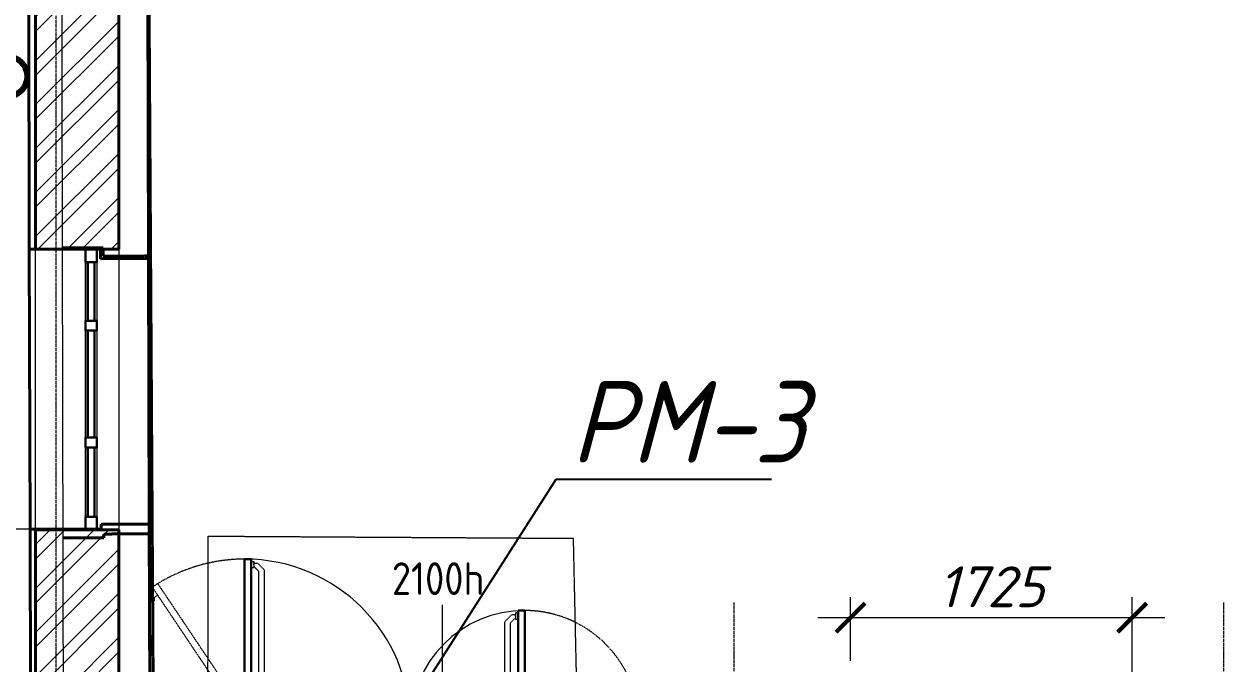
# Model space of a CAD drawing. Header units: millimetres. Extents: x 749182 to 2267578, y 70462 to 311449.
# Drawn here: x 1961583 to 1968930, y 96914 to 100827 of the extents above; entities that cross this region are included whole.
import ezdxf
from ezdxf import colors
from ezdxf.entities.mleader import LeaderData, LeaderLine
from ezdxf.math import Vec2, Vec3

# ---------------------------------------------------------------- set-up
doc = ezdxf.new("R2010")
doc.units = ezdxf.units.MM
for name, pattern in [('ADSK_Линия сетки', [25, 20, -2.5, 0, -2.5]), ('ADSK_Сверху', [4.5, 3, -1.5]), ('ADSK_Штриховая_ш2 п1', [3, 2, -1]), ('осеваяX2', [4, 2.5, -0.5, 0.5, -0.5])]:
    doc.linetypes.add(name, pattern=pattern)
doc.layers.get('Defpoints').update_dxf_attribs({"color": 255})
for name, color, linetype, lineweight in [('_ Окна', 7, 'Continuous', 30), ('Аннотация', 7, 'Continuous', 9), ('Витраж', 7, 'Continuous', 9), ('Двери', 7, 'Continuous', 20), ('Окна', 7, 'Continuous', 18), ('Оси', 165, 'осеваяX2', 13), ('Панели витража', 7, 'Continuous', 9), ('Перекрытие', 7, 'Continuous', 18), ('Размер', 7, 'Continuous', 13), ('размеры', 7, 'Continuous', 9), ('Стены', 184, 'Continuous', 40), ('Стены наружные', 7, 'Continuous', 18), ('Стены разрез', 7, 'Continuous', 35), ('стояки', 7, 'Continuous', 9)]:
    doc.layers.add(name, color=color, linetype=linetype, lineweight=lineweight)
doc.layers.add('Линии', color=7, linetype='Continuous', lineweight=9, true_color=0x00a600)
doc.layers.add('планы со стояками отопление_dwg', color=7, linetype='Continuous', lineweight=9, true_color=0x767676)
doc.styles.add('GOST 2.304_new', font='isocpeur.ttf', dxfattribs={"width": 0.9, "oblique": 15})
doc.styles.add('GOST Common_1', font='GOST_Common.ttf', dxfattribs={"width": 0.9, "height": 250})
doc.styles.add('М2', font='isocpeui.ttf')
doc.dimstyles.new('SPDS 1_100', dxfattribs={"dimscale": 100, "dimtxt": 2.5, "dimasz": 1.77, "dimexe": 1.25, "dimexo": 0.625, "dimtad": 1, "dimdec": 0, "dimrnd": 0.001, "dimzin": 9, "dimtxsty": 'М2', "dimblk": 'ARCHTICK', "dimcen": 2.5, "dimdle": 2, "dimclrt": 256, "dimadec": 0, "dimazin": 2, "dimtfac": 0.75, "dimtdec": 0, "dimtmove": 1, "dimatfit": 3, "dimfxl": 0, "dimtolj": 1, "dimlwd": 9, "dimlwe": 9, "dimarcsym": 0})

# ---------------------------------------------------------------- blocks, each defined once
blk = doc.blocks.new('Существующие стены 2 этаж - Существующие стены 2 этаж-699583-01 План 1-го этажа маркировочный')
at = {"layer": 'Стены', "color": 254, "linetype": 'ADSK_Сверху', "true_color": 0xe8c5d7}
for p, q in [((4107.4, 28782.9), (4153.7, 21093.4)), ((4137.5, 23790.1), (4123.5, 26106.8)), ((3596.1, 23839.2), (3706.3, 23839.5)), ((3706.3, 23839.5), (3596.1, 23839.2)), ((3706.3, 23839.5), (3846.3, 23839.9)), ((3846.3, 23839.9), (3706.3, 23839.5)), ((3846.3, 23839.9), (3846.4, 23788.3)), ((3846.4, 23788.3), (3846.3, 23839.9)), ((3846.4, 23788.3), (4137.5, 23790.1)), ((4137.5, 23790.1), (3846.4, 23788.3)), ((4147.7, 22088.8), (4137.5, 23790.1)), ((4147.7, 22088.8), (4137.5, 23790.1)), ((4137.5, 23790.1), (4147.7, 22088.8)), ((3711.6, 22063.4), (3599.8, 22063.1)), ((3599.8, 22063.1), (3711.6, 22063.4)), ((3851.6, 22063.8), (3711.6, 22063.4)), ((3711.6, 22063.4), (3851.6, 22063.8)), ((4147.7, 22088.8), (3851.5, 22087)), ((3851.5, 22087), (4147.7, 22088.8)), ((3851.5, 22087), (3851.6, 22063.8)), ((3851.6, 22063.8), (3851.5, 22087)), ((4153.7, 21093.4), (4147.7, 22088.8))]:
    blk.add_line(p, q, dxfattribs=at)
blk = doc.blocks.new('Прямоугольный импост - 70х20_60мм-1427925-01 План 1-го этажа маркировочный')
at = {"layer": 'Витраж', "color": 253, "linetype": 'ADSK_Сверху', "true_color": 0xaaaaaa}
for p, q in [((3738.5, 22647.6), (3738.5, 22617.6)), ((3808.5, 22647.6), (3808.5, 22617.6)), ((3738.5, 22192.6), (3738.5, 22112.6)), ((3808.5, 22192.6), (3808.5, 22112.6)), ((3738.5, 22112.6), (3808.5, 22112.6))]:
    blk.add_line(p, q, dxfattribs=at)
blk = doc.blocks.new('Прямоугольный импост - 70х20_60мм-1438158-01 План 1-го этажа маркировочный')
at = {"layer": 'Витраж', "color": 253, "linetype": 'ADSK_Сверху', "true_color": 0xaaaaaa}
for p, q in [((-80, 35), (0, 35)), ((0, 35), (0, -35)), ((0, -35), (-80, -35))]:
    blk.add_line(p, q, dxfattribs=at)
blk = doc.blocks.new('Прямоугольный импост - 70х20_60мм-1438159-01 План 1-го этажа маркировочный')
at = {"layer": 'Витраж', "color": 253, "linetype": 'ADSK_Сверху', "true_color": 0xaaaaaa}
for p, q in [((0, 35), (-80, 35)), ((0, -35), (0, 35)), ((-80, -35), (0, -35))]:
    blk.add_line(p, q, dxfattribs=at)
blk = doc.blocks.new('Прямоугольный импост - 70х20_60мм-1233528-01 План 1-го этажа маркировочный')
at = {"layer": 'Витраж', "color": 253, "linetype": 'ADSK_Сверху', "true_color": 0xaaaaaa}
for p, q in [((3738.5, 31388.6), (3738.5, 31358.6)), ((3808.5, 31388.6), (3808.5, 31358.6)), ((3738.5, 30703.6), (3738.5, 30673.6)), ((3808.5, 30703.6), (3808.5, 30673.6))]:
    blk.add_line(p, q, dxfattribs=at)
blk = doc.blocks.new('Прямоугольный импост - 70х20_60мм-1225113-01 План 1-го этажа маркировочный')
at = {"layer": 'Витраж', "color": 253, "linetype": 'ADSK_Сверху', "true_color": 0xaaaaaa}
for p, q in [((-6006, 10091.9), (-6006, 10121.9)), ((-5936, 10091.9), (-5936, 10121.9)), ((-6006, 9651.9), (-6006, 9731.9)), ((-5936, 9651.9), (-5936, 9731.9)), ((-6006, 9651.9), (-5936, 9651.9))]:
    blk.add_line(p, q, dxfattribs=at)
blk = doc.blocks.new('Прямоугольный импост - 70х60мм-1438157-01 План 1-го этажа маркировочный')
at = {"layer": 'Витраж', "color": 253, "linetype": 'ADSK_Сверху', "true_color": 0xaaaaaa}
for p, q in [((-30, 35), (30, 35)), ((30, -35), (-30, -35))]:
    blk.add_line(p, q, dxfattribs=at)
blk = doc.blocks.new('Прямоугольный импост - 70х60мм-V7-01 План 1-го этажа маркировочный')
at = {"layer": 'Витраж', "color": 253, "linetype": 'ADSK_Сверху', "true_color": 0xaaaaaa}
for p, q in [((-30, 35), (30, 35)), ((30, -35), (-30, -35))]:
    blk.add_line(p, q, dxfattribs=at)
blk = doc.blocks.new('Прямоугольный импост - 70х60мм-1427927-01 План 1-го этажа маркировочный')
at = {"layer": 'Витраж', "color": 253, "linetype": 'ADSK_Сверху', "true_color": 0xaaaaaa}
for p, q in [((3808.5, 22617.6), (3738.5, 22617.6)), ((3738.5, 22617.6), (3738.5, 22192.6)), ((3808.5, 22617.6), (3808.5, 22192.6)), ((3738.5, 22192.6), (3808.5, 22192.6))]:
    blk.add_line(p, q, dxfattribs=at)
blk = doc.blocks.new('Прямоугольный импост - 70х60мм-1225009-01 План 1-го этажа маркировочный')
at = {"layer": 'Витраж', "color": 253, "linetype": 'ADSK_Сверху', "true_color": 0xaaaaaa}
for p, q in [((-5936, 11391.9), (-6006, 11391.9)), ((-6006, 11031.9), (-6006, 11391.9)), ((-5936, 11031.9), (-5936, 11391.9)), ((-6006, 11031.9), (-5936, 11031.9))]:
    blk.add_line(p, q, dxfattribs=at)
blk = doc.blocks.new('Прямоугольный импост - 70х60мм-1236580-01 План 1-го этажа маркировочный')
at = {"layer": 'Витраж', "color": 253, "linetype": 'ADSK_Сверху', "true_color": 0xaaaaaa}
for p, q in [((3808.5, 23332.6), (3738.5, 23332.6)), ((3738.5, 23332.6), (3738.5, 22677.6)), ((3808.5, 23332.6), (3808.5, 22677.6)), ((3738.5, 22677.6), (3808.5, 22677.6))]:
    blk.add_line(p, q, dxfattribs=at)
blk = doc.blocks.new('Существующие стены 1 эт - Существующие стены 1 эт-653793-01 План 1-го этажа маркировочный')
at = {"layer": 'Стены'}
for p, q in [((4065.4, 43832), (4132.6, 21098.7)), ((3395, 23831.5), (3389.3, 26119.6)), ((3690.3, 23832.3), (3395, 23831.5)), ((3395, 23831.5), (3433.5, 23831.6)), ((3433.5, 23831.6), (3395, 23831.5)), ((3399.2, 22116.5), (3395, 23831.5)), ((3399.2, 22116.5), (3395, 23831.5)), ((3395, 23831.5), (3399.2, 22116.5)), ((3399.2, 22116.5), (3395, 23831.5)), ((3738.5, 23832.4), (3690.3, 23832.3)), ((3830.3, 23832.6), (3808.5, 23832.6)), ((3830.4, 23773.5), (3830.3, 23832.6)), ((4124.7, 23774.4), (3830.4, 23773.5)), ((4124.7, 23774.4), (4129.5, 22147.7)), ((3399.2, 22116.5), (3694.5, 22117.2)), ((3402.1, 20953.8), (3399.2, 22116.5)), ((3433.5, 22116.5), (3399.2, 22116.5)), ((3399.2, 22116.5), (3433.5, 22116.5)), ((3694.5, 22117.2), (3738.5, 22117.3)), ((3808.5, 22117.5), (3834.5, 22117.5)), ((3834.4, 22146.8), (4129.5, 22147.7)), ((3834.5, 22117.5), (3834.4, 22146.8))]:
    blk.add_line(p, q, dxfattribs=at)
at = {"layer": 'Стены разрез'}
for p, q in [((3389.4, 26085.6), (3395, 23831.5)), ((4124.7, 23774.4), (4117.7, 26119.2)), ((3395, 23831.5), (3690.3, 23832.3)), ((3690.3, 23832.3), (3830.3, 23832.6)), ((3830.3, 23832.6), (3830.4, 23773.5)), ((3830.4, 23773.5), (4124.7, 23774.4)), ((3694.5, 22117.2), (3399.2, 22116.5)), ((3399.2, 22116.5), (3403.5, 20378.6)), ((3834.5, 22117.5), (3694.5, 22117.2)), ((4129.5, 22147.7), (3834.4, 22146.8)), ((3834.4, 22146.8), (3834.5, 22117.5)), ((4132.6, 21098.7), (4129.5, 22147.7))]:
    blk.add_line(p, q, dxfattribs=at)
blk = doc.blocks.new('Системная панель - _AR_Стекло_40мм_привязка по центру-V71-01 План 1-го этажа маркировочный')
at = {"layer": 'Панели витража', "lineweight": 30}
for p, q in [((180, 20), (-180, 20)), ((-180, 20), (-180, -20)), ((180, -20), (180, 20)), ((-180, -20), (180, -20))]:
    blk.add_line(p, q, dxfattribs=at)
blk = doc.blocks.new('Прямоугольный импост - 70х20_60мм-V72-01 План 1-го этажа маркировочный')
at = {"layer": 'Витраж', "lineweight": 30}
for p, q in [((-80, 35), (0, 35)), ((-80, -35), (-80, 35)), ((0, 35), (0, -35)), ((0, -35), (-80, -35))]:
    blk.add_line(p, q, dxfattribs=at)
blk = doc.blocks.new('Прямоугольный импост - 70х20_60мм-V73-01 План 1-го этажа маркировочный')
at = {"layer": 'Витраж', "lineweight": 30}
for p, q in [((0, 35), (-80, 35)), ((-80, 35), (-80, -35)), ((0, -35), (0, 35)), ((-80, -35), (0, -35))]:
    blk.add_line(p, q, dxfattribs=at)
blk = doc.blocks.new('Системная панель - _AR_Стекло_40мм_привязка по центру-1438204-01 План 1-го этажа маркировочный')
at = {"layer": 'Панели витража', "lineweight": 30}
for p, q in [((212.5, 20), (-212.5, 20)), ((-212.5, 20), (-212.5, -20)), ((212.5, -20), (212.5, 20)), ((-212.5, -20), (212.5, -20))]:
    blk.add_line(p, q, dxfattribs=at)
blk = doc.blocks.new('Витраж-стеклопакет - Глухой стеклопакет 40мм-1236814-01 План 1-го этажа маркировочный')
at = {"layer": '_ Окна'}
for p, q in [((327.5, 20), (-327.5, 20)), ((-327.5, 20), (-327.5, -20)), ((327.5, -20), (327.5, 20)), ((-327.5, -20), (327.5, -20))]:
    blk.add_line(p, q, dxfattribs=at)
blk = doc.blocks.new('Прямоугольный импост - 70х60мм-V62-01 План 1-го этажа маркировочный')
at = {"layer": 'Витраж'}
for p, q in [((3738.5, 35437.6), (3738.5, 35797.6)), ((3808.5, 35797.6), (3808.5, 35437.6))]:
    blk.add_line(p, q, dxfattribs=at)
blk = doc.blocks.new('Прямоугольный импост - 70х60мм-V75-01 План 1-го этажа маркировочный')
at = {"layer": 'Витраж'}
for p, q in [((3738.5, 22192.6), (3738.5, 22617.6)), ((3808.5, 22617.6), (3808.5, 22192.6))]:
    blk.add_line(p, q, dxfattribs=at)
blk = doc.blocks.new('Прямоугольный импост - 70х60мм-1236808-01 План 1-го этажа маркировочный')
at = {"layer": 'Витраж', "lineweight": 30}
for p, q in [((-30, 35), (30, 35)), ((-30, 20), (-30, 35)), ((30, 35), (30, -35)), ((-30, -35), (-30, -20)), ((30, -35), (-30, -35))]:
    blk.add_line(p, q, dxfattribs=at)
blk = doc.blocks.new('Прямоугольный импост - 70х60мм-V76-01 План 1-го этажа маркировочный')
at = {"layer": 'Витраж', "lineweight": 30}
for p, q in [((-30, 35), (30, 35)), ((-30, -35), (-30, 35)), ((30, 35), (30, 20)), ((30, -35), (-30, -35)), ((30, -20), (30, -35))]:
    blk.add_line(p, q, dxfattribs=at)
blk = doc.blocks.new('Прямоугольный импост - 70х60мм-V77-01 План 1-го этажа маркировочный')
at = {"layer": 'Витраж'}
for p, q in [((3738.5, 22677.6), (3738.5, 23332.6)), ((3808.5, 23332.6), (3808.5, 22677.6))]:
    blk.add_line(p, q, dxfattribs=at)
blk = doc.blocks.new('AC_Дверь_Двупольная_Стальная - ДН-4п 1815х2100h-2039746-01 План 1-го этажа маркировочный')
at = {"layer": 'Двери', "lineweight": 30}
for p, q in [((-857.5, 1270), (-817.5, 1270)), ((-857.5, 255), (-857.5, 1270)), ((-817.5, 1270), (-817.5, 255)), ((857.5, 955), (817.5, 955)), ((817.5, 955), (817.5, 255)), ((857.5, 255), (857.5, 955)), ((-907.5, 255), (-887.5, 255)), ((-907.5, 185), (-907.5, 255)), ((-887.5, 255), (-857.5, 255)), ((-887.5, 185), (-887.5, 255)), ((-887.5, 255), (-887.5, 185)), ((-817.5, 255), (-857.5, 255)), ((-857.5, 255), (-857.5, 215)), ((817.5, 255), (857.5, 255)), ((887.5, 255), (857.5, 255)), ((857.5, 255), (857.5, 215)), ((887.5, 185), (887.5, 255)), ((907.5, 255), (887.5, 255)), ((887.5, 255), (887.5, 185)), ((907.5, 185), (907.5, 255)), ((-887.5, 185), (-907.5, 185)), ((-847.5, 185), (-887.5, 185)), ((-857.5, 215), (-847.5, 215)), ((-847.5, 215), (-847.5, 185)), ((857.5, 215), (847.5, 215)), ((847.5, 215), (847.5, 185)), ((847.5, 185), (887.5, 185)), ((887.5, 185), (907.5, 185))]:
    blk.add_line(p, q, dxfattribs=at)
at = {"layer": 'Двери', "linetype": 'ADSK_Сверху', "lineweight": 9}
for p, q in [((-817.5, 1255), (-801.5, 1255)), ((-801.5, 1255), (-801.5, 1216.5)), ((-801.5, 1216.5), (-817.5, 1216.5)), ((-801.5, 1235.8), (-801.5, 1244.5)), ((-801.5, 1244.5), (-777.8, 1244.5)), ((-801.5, 1225.7), (-771.4, 1195.6)), ((-777.8, 1244.5), (-735, 1201.7)), ((-771.4, 329.4), (-771.4, 1195.6)), ((-735, 323.4), (-735, 1201.7)), ((777.8, 929.5), (735, 886.7)), ((735, 323.4), (735, 886.7)), ((801.5, 910.7), (771.4, 880.6)), ((801.5, 929.5), (777.8, 929.5)), ((817.5, 940), (801.5, 940)), ((801.5, 940), (801.5, 901.5)), ((801.5, 920.8), (801.5, 929.5)), ((801.5, 901.5), (817.5, 901.5)), ((771.4, 329.4), (771.4, 880.6)), ((-801.5, 308.5), (-817.5, 308.5)), ((-801.5, 299.3), (-771.4, 329.4)), ((-801.5, 270), (-801.5, 308.5)), ((-777.8, 280.6), (-735, 323.4)), ((777.8, 280.6), (735, 323.4)), ((801.5, 299.3), (771.4, 329.4)), ((801.5, 270), (801.5, 308.5)), ((801.5, 308.5), (817.5, 308.5)), ((-817.5, 270), (-801.5, 270)), ((-801.5, 289.3), (-801.5, 280.6)), ((-801.5, 280.6), (-777.8, 280.6)), ((801.5, 280.6), (777.8, 280.6)), ((817.5, 270), (801.5, 270))]:
    blk.add_line(p, q, dxfattribs=at)
at = {"layer": 'Двери'}
for centre, radius, start, end in [((-857.5, 255), 1015, 360, 90), ((857.5, 255), 700, 90, 180)]:
    blk.add_arc(centre, radius, start, end, dxfattribs=at)
blk = doc.blocks.new('планы со стояками отопление_dwg-1484427-01 План 1-го этажа маркировочный')
at = {"layer": 'стояки', "lineweight": 80}
blk.add_circle((175652.9, 180966.9), 124.3, dxfattribs=at)
blk = doc.blocks.new('_ArchTick')
at = {"color": 0, "linetype": 'ByBlock', "const_width": 0.15}
blk.add_lwpolyline([(-0.5, -0.5), (0.5, 0.5)], dxfattribs=at)
blk = doc.blocks.new('*D2827')
at = {"layer": 'Defpoints', "color": 0, "lineweight": 20, "transparency": 16777216}
for p in [(1968367.9, 97191.6), (1966643, 96865.3), (1968367.9, 96392.2)]:
    blk.add_point(p, dxfattribs=at)
at = {"layer": 'размеры', "color": 0, "lineweight": 9, "transparency": 16777216}
for p, q in [((1966643, 96927.8), (1966643, 97316.6)), ((1968367.9, 96454.7), (1968367.9, 97316.6)), ((1966443, 97191.6), (1968567.9, 97191.6))]:
    blk.add_line(p, q, dxfattribs=at)
at = {"layer": 'размеры', "color": 0, "lineweight": 9, "transparency": 16777216, "xscale": 177, "yscale": 177, "zscale": 177, "rotation": 180}
blk.add_blockref('_ArchTick', (1966643, 97191.6), dxfattribs=at)
at = {"layer": 'размеры', "color": 0, "lineweight": 9, "transparency": 16777216, "xscale": 177, "yscale": 177, "zscale": 177}
blk.add_blockref('_ArchTick', (1968367.9, 97191.6), dxfattribs=at)
at = {"layer": 'размеры', "lineweight": 20, "transparency": 16777216, "insert": (1967505.4, 97380.7), "char_height": 250, "width": 560.473, "attachment_point": 5, "style": 'М2'}
blk.add_mtext('\\A1;1725', dxfattribs=at)
blk = doc.blocks.new('*D2863')
at = {"layer": 'Defpoints', "color": 0, "lineweight": 20, "transparency": 16777216}
for p in [(1961493.7, 99449.2), (1960907.7, 97734.1), (1962054.7, 97734.1)]:
    blk.add_point(p, dxfattribs=at)
at = {"layer": 'размеры', "color": 0, "lineweight": 9, "transparency": 16777216}
for p, q in [((1960907.7, 99649.2), (1960907.7, 97534.1)), ((1961431.2, 99449.2), (1960782.7, 99449.2)), ((1961992.2, 97734.1), (1960782.7, 97734.1))]:
    blk.add_line(p, q, dxfattribs=at)
at = {"layer": 'размеры', "color": 0, "lineweight": 9, "transparency": 16777216, "xscale": 177, "yscale": 177, "zscale": 177}
for p, rotation in [((1960907.7, 99449.2), 90), ((1960907.7, 97734.1), 270)]:
    blk.add_blockref('_ArchTick', p, dxfattribs=dict(at, rotation=rotation))
at = {"layer": 'размеры', "lineweight": 20, "transparency": 16777216, "insert": (1960718.6, 98591.7), "char_height": 250, "width": 515.472, "attachment_point": 5, "rotation": 90, "style": 'М2'}
blk.add_mtext('\\A1;1715', dxfattribs=at)
blk = doc.blocks.new('_DotSmall')
at = {"color": 0, "linetype": 'ByBlock', "lineweight": 35, "const_width": 0.5}
blk.add_lwpolyline([(-0.0625, 0, 1), (0.0625, 0, 1)], format="xyb", close=True, dxfattribs=at)

msp = doc.modelspace()

# ---------------------------------------------------------------- hatches: boundary and pattern name
at = {"layer": 'Стены наружные', "lineweight": 9}
h = msp.add_hatch(dxfattribs=at)
h.set_pattern_fill('FP_3', color=256, angle=45, style=0, pattern_type=2)
h.set_pattern_definition([(45, (1958220.23, 75616.62), (-134.70384, 134.70384), []), (45, (1958310.03, 75616.62), (-134.70384, 134.70384), [])])
h.paths.add_polyline_path([(1961653.7248, 96535.2503), (1962163.7248, 96535.2503), (1962163.7248, 97729.2406), (1961653.7248, 97729.2406), (1961653.7248, 96537.6102)])
h.paths.add_polyline_path([(1962163.7248, 99449.2406), (1962163.7248, 101684.2356), (1961653.7248, 101684.2356), (1961653.7248, 99449.2406), (1961758.7028, 99449.2406)])
h.paths.add_polyline_path([(1962034.9955, 103454.2356), (1962163.7248, 103454.2356), (1962163.7248, 105705.1761), (1961653.7248, 105705.176), (1961653.7248, 103454.2356), (1961897.4779, 103454.2356)])
h.paths.add_polyline_path([(1961705.9403, 107475.1761), (1962163.7248, 107475.1761), (1962163.7248, 109724.2612), (1961653.7248, 109724.2612), (1961653.7248, 107475.1761)])
h.paths.add_polyline_path([(1962027.8318, 111494.2612), (1962163.7248, 111494.2612), (1962163.7248, 119345.4873), (1961653.7248, 119345.4873), (1961653.7248, 111494.2612), (1961713.5779, 111494.2612)])

# ---------------------------------------------------------------- linework, layer by layer
at = {"layer": 'Аннотация'}
msp.add_line((1964144.7565, 96474.566), (1964144.7565, 97270.9079), dxfattribs=at)
at = {"layer": 'Линии', "linetype": 'ADSK_Штриховая_ш2 п1'}
for p, q in [((1962368.4459, 97378.4472), (1962401.6753, 97400.7139)), ((1962933.4627, 96535.2503), (1962368.4459, 97378.4472)), ((1962966.6922, 96557.517), (1962401.6753, 97400.7139)), ((1962363.5721, 97304.8822), (1962400.9552, 97329.9322))]:
    msp.add_line(p, q, dxfattribs=at)
msp.add_circle((1962363.5721, 97304.8822), 17, dxfattribs=at)
for centre, radius, start, end in [((1962933.4627, 96535.2503), 1015, 89.82559929, 123.8255993), ((1964648.4627, 96535.2503), 700, 25.8255993, 90.07939108)]:
    msp.add_arc(centre, radius, start, end, dxfattribs=at)
at = {"layer": 'Оси', "linetype": 'ADSK_Линия сетки'}
for p, q in [((1961780.1361, 71313.2448), (1961780.1361, 120038.4712)), ((1965930.1361, 71313.2448), (1965930.1361, 97285.4199)), ((1968930.1361, 71313.2448), (1968930.1361, 97285.4199))]:
    msp.add_line(p, q, dxfattribs=at)
at = {"layer": 'Перекрытие', "linetype": 'ADSK_Сверху'}
for p, q in [((1961775.8052, 118933.9699), (1961822.67, 96422.2998)), ((1962708.8406, 96714.6825), (1962710.6907, 97690.9712)), ((1962710.6907, 97690.9712), (1964945.0735, 97677.5381)), ((1964945.0735, 97677.5381), (1964966.3291, 96710.4045))]:
    msp.add_line(p, q, dxfattribs=at)
at = {"layer": 'Стены наружные', "lineweight": 40}
for p, q in [((1961653.7248, 101684.2356), (1961653.7248, 99449.2406)), ((1962163.7248, 99449.2406), (1962163.7248, 101684.2356)), ((1961653.7248, 99449.2406), (1962163.7248, 99449.2406)), ((1962163.7248, 97729.2406), (1961653.7248, 97729.2406)), ((1961653.7248, 97729.2406), (1961653.7248, 96537.6102)), ((1962163.7248, 96535.2503), (1962163.7248, 97729.2406))]:
    msp.add_line(p, q, dxfattribs=at)
at = {"layer": 'Стены наружные'}
for p, q in [((1961653.7248, 97729.2406), (1961653.7248, 99448.26)), ((1962163.7248, 99449.2406), (1962163.7248, 97729.2406))]:
    msp.add_line(p, q, dxfattribs=at)

# ---------------------------------------------------------------- block references
at = {"layer": 'Витраж', "color": 253, "linetype": 'ADSK_Сверху', "true_color": 0xaaaaaa}
for name, p, rotation in [('Прямоугольный импост - 70х20_60мм-1438159-01 План 1-го этажа маркировочный', (1961993.7248, 99449.2406), 90.00000000000031), ('Прямоугольный импост - 70х20_60мм-1225113-01 План 1-го этажа маркировочный', (1956022.6827, 109101.1658), 180), ('Прямоугольный импост - 70х60мм-1225009-01 План 1-го этажа маркировочный', (1956022.6827, 110401.1658), 180)]:
    msp.add_blockref(name, p, dxfattribs=dict(at, rotation=rotation))
at = {"layer": 'Витраж', "rotation": 90.00000000000031}
msp.add_blockref('Прямоугольный импост - 70х20_60мм-V73-01 План 1-го этажа маркировочный', (1961993.7248, 99449.2406), dxfattribs=at)
at = {"layer": 'Витраж'}
for name, p in [('Прямоугольный импост - 70х60мм-V62-01 План 1-го этажа маркировочный', (1958220.2258, 63571.5981)), ('Прямоугольный импост - 70х60мм-V77-01 План 1-го этажа маркировочный', (1958220.2258, 75616.6187)), ('Прямоугольный импост - 70х60мм-V75-01 План 1-го этажа маркировочный', (1958220.2258, 75616.6187))]:
    msp.add_blockref(name, p, dxfattribs=at)
at = {"layer": 'Витраж', "color": 253, "linetype": 'ADSK_Сверху', "true_color": 0xaaaaaa, "extrusion": (0, 0, -1), "rotation": 269.9999999999997}
for name, p in [('Прямоугольный импост - 70х60мм-V7-01 План 1-го этажа маркировочный', (-1961993.7248, 98979.2406)), ('Прямоугольный импост - 70х60мм-1438157-01 План 1-го этажа маркировочный', (-1961993.7248, 98264.2406)), ('Прямоугольный импост - 70х20_60мм-1438158-01 План 1-го этажа маркировочный', (-1961993.7248, 97729.2406))]:
    msp.add_blockref(name, p, dxfattribs=at)
at = {"layer": 'Витраж', "extrusion": (0, 0, -1), "rotation": 269.9999999999997}
for name, p in [('Прямоугольный импост - 70х60мм-V76-01 План 1-го этажа маркировочный', (-1961993.7248, 98979.2406)), ('Прямоугольный импост - 70х60мм-1236808-01 План 1-го этажа маркировочный', (-1961993.7248, 98264.2406)), ('Прямоугольный импост - 70х20_60мм-V72-01 План 1-го этажа маркировочный', (-1961993.7248, 97729.2406))]:
    msp.add_blockref(name, p, dxfattribs=at)
at = {"layer": 'Витраж', "color": 253, "linetype": 'ADSK_Сверху', "true_color": 0xaaaaaa}
for name, p in [('Прямоугольный импост - 70х20_60мм-1233528-01 План 1-го этажа маркировочный', (1958220.2258, 67590.6832)), ('Прямоугольный импост - 70х60мм-1236580-01 План 1-го этажа маркировочный', (1958220.2258, 75616.6187)), ('Прямоугольный импост - 70х20_60мм-1427925-01 План 1-го этажа маркировочный', (1958220.2258, 75616.6187)), ('Прямоугольный импост - 70х60мм-1427927-01 План 1-го этажа маркировочный', (1958220.2258, 75616.6187))]:
    msp.add_blockref(name, p, dxfattribs=at)
at = {"layer": 'Двери', "linetype": 'ADSK_Сверху', "lineweight": 9}
msp.add_blockref('AC_Дверь_Двупольная_Стальная - ДН-4п 1815х2100h-2039746-01 План 1-го этажа маркировочный', (1963790.9627, 96280.2503), dxfattribs=at)
at = {"layer": 'Окна', "rotation": 270.0000000000003}
msp.add_blockref('Витраж-стеклопакет - Глухой стеклопакет 40мм-1236814-01 План 1-го этажа маркировочный', (1961993.7248, 98621.7406), dxfattribs=at)
at = {"layer": 'Панели витража', "rotation": 270.0000000000003}
for name, p in [('Системная панель - _AR_Стекло_40мм_привязка по центру-V71-01 План 1-го этажа маркировочный', (1961993.7248, 99189.2406)), ('Системная панель - _AR_Стекло_40мм_привязка по центру-1438204-01 План 1-го этажа маркировочный', (1961993.7248, 98021.7406))]:
    msp.add_blockref(name, p, dxfattribs=at)
at = {"layer": 'планы со стояками отопление_dwg', "color": 6, "true_color": 0xff00ff}
msp.add_blockref('планы со стояками отопление_dwg-1484427-01 План 1-го этажа маркировочный', (1785824.7266, -80460.4271), dxfattribs=at)
at = {"layer": 'Стены', "color": 254, "linetype": 'ADSK_Сверху', "true_color": 0xe8c5d7}
msp.add_blockref('Существующие стены 2 этаж - Существующие стены 2 этаж-699583-01 План 1-го этажа маркировочный', (1958220.2258, 75616.6187), dxfattribs=at)
at = {"layer": 'Стены', "color": 243, "true_color": 0xbb5389}
msp.add_blockref('Существующие стены 1 эт - Существующие стены 1 эт-653793-01 План 1-го этажа маркировочный', (1958220.2258, 75616.6187), dxfattribs=at)

# ---------------------------------------------------------------- texts
at = {"layer": 'Аннотация', "insert": (1963835.1565, 97530.4808), "char_height": 200, "width": 743.164312, "attachment_point": 1, "style": 'GOST Common_1'}
msp.add_mtext('2100h', dxfattribs=at)

# ---------------------------------------------------------------- dimensions: what is measured, and where the dimension line sits
at = {"layer": 'размеры', "lineweight": 20}
dim = msp.add_linear_dim(base=(1960907.6848, 97734.1498), p1=(1961493.7248, 99449.2406), p2=(1962054.7329, 97734.1498), angle=90, dimstyle='SPDS 1_100', dxfattribs=at)
dim.commit()
dim.dimension.update_dxf_attribs({"geometry": '*D2863', "text_midpoint": (1960718.5749, 98591.6952)})
dim = msp.add_linear_dim(base=(1968367.8608, 97191.6042), p1=(1966642.9686, 96865.2503), p2=(1968367.8608, 96392.2441), dimstyle='SPDS 1_100', dxfattribs=at)
dim.commit()
dim.dimension.update_dxf_attribs({"geometry": '*D2827', "text_midpoint": (1967505.4147, 97380.7141)})

# ---------------------------------------------------------------- leaders
at = {"layer": 'Размер', "color": 210, "ltscale": 20}
ml = msp.add_multileader_mtext('Standard', dxfattribs=at)
ml.set_content('\\A1;РМ-3', color=210, style='GOST 2.304_new')
ml.set_leader_properties()
ml.set_arrow_properties(name='DOTSMALL')
ml.build(insert=Vec2(0, 0))
ml.multileader.update_dxf_attribs({"text_left_attachment_type": 6, "text_right_attachment_type": 6, "dogleg_length": 1, "arrow_head_size": 100})
ctx = ml.context
ctx.base_point, ctx.char_height, ctx.arrow_head_size, ctx.landing_gap_size, ctx.plane_origin = Vec3(1964860.7367, 98040.7255), 500, 100, 0, Vec3(1942791.5192, 240803.6002)
ctx.left_attachment, ctx.right_attachment, ctx.text_align_type = 6, 6, 1
notes = []
notes.append((ctx, [(1, (1, 1, 0), (1964840.7367, 98040.7255), (1, 0), 20, [(0, [(1963904.2091, 96574.1633)], 0, [])])]))
ctx.mtext.insert, ctx.mtext.rotation, ctx.mtext.width, ctx.mtext.alignment, ctx.mtext.flow_direction = Vec3(1965647.2113, 98640.7255), 6.283185307, 1286.674802, 2, 5
for ctx, leaders in notes:
    for number, flags, end, landing, length, lines in leaders:
        leader = LeaderData()
        leader.index, (leader.has_last_leader_line, leader.has_dogleg_vector, leader.attachment_direction) = number, flags
        leader.last_leader_point, leader.dogleg_vector, leader.dogleg_length = Vec3(end), Vec3(landing), length
        for number, points, colour, breaks in lines:
            line = LeaderLine()
            line.index, line.vertices, line.color, line.breaks = number, Vec3.list(points), colors.encode_raw_color(colour), breaks
            leader.lines.append(line)
        ctx.leaders.append(leader)

doc.saveas('drawing.dxf')
